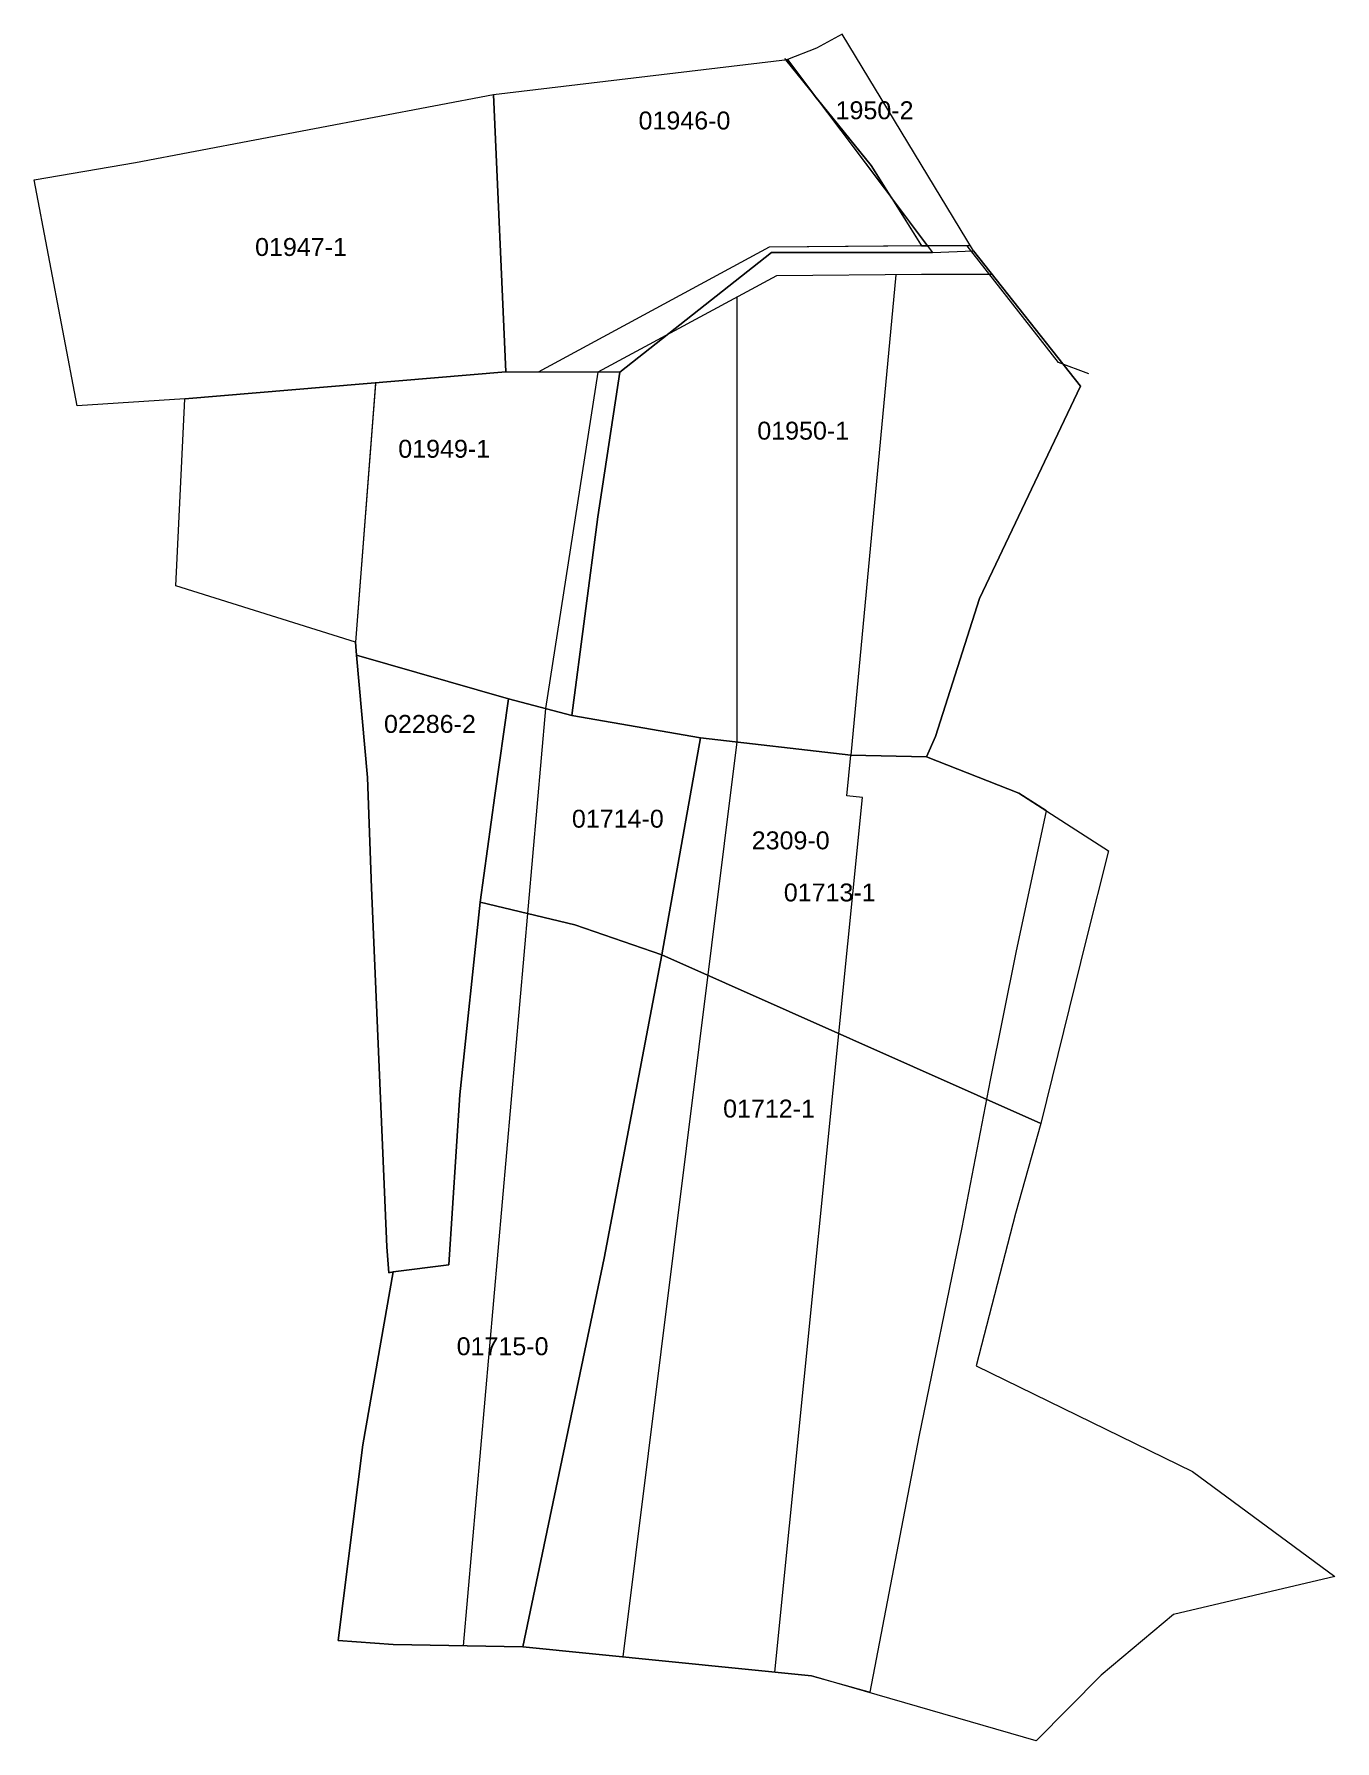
# Model space of a CAD drawing. Header units: metres. Extents: x 7518939 to 7519120, y 4698095 to 4698333.
import ezdxf
from ezdxf.enums import TextEntityAlignment as Align

# ---------------------------------------------------------------- set-up
doc = ezdxf.new("R2010")
doc.units = ezdxf.units.M
doc.layers.get('0').update_dxf_attribs({"lineweight": 0})
for name, color, linetype, lineweight in [('Kontrol', 5, 'Continuous', 0), ('ndarje v3', 5, 'Continuous', 0), ('Nr Parceles Baze', 7, 'Continuous', 0), ('Nr-Kojshi', 254, 'Continuous', 0), ('Parc-Baz', 7, 'Continuous', 0), ('parc-block', 5, 'Continuous', 0), ('Parc-Kojshi', 254, 'Continuous', 0)]:
    doc.layers.add(name, color=color, linetype=linetype, lineweight=lineweight)
doc.styles.get("Standard").update_dxf_attribs({"font": 'arial.ttf'})

msp = doc.modelspace()

# ---------------------------------------------------------------- linework, layer by layer
at = {"flags": 128}
msp.add_lwpolyline([(7519054.31, 4698226.79), (7519052.11, 4698227.01)], dxfattribs=at)
at = {"layer": 'Kontrol', "color": 4, "elevation": 653.49, "flags": 128}
msp.add_lwpolyline([(7519043.42, 4698329.91), (7519055.52, 4698314.97), (7519062.53, 4698303.74)], dxfattribs=at)
at = {"layer": 'Kontrol', "flags": 128}
for points in [[(7519043.86, 4698329.74), (7519043.58, 4698329.71), (7519047.73, 4698324.59)], [(7519055.52, 4698314.97), (7519047.73, 4698324.59), (7519058.3, 4698310.53)], [(7519058.3, 4698310.53), (7519062.53, 4698303.74), (7519063.39, 4698303.75)]]:
    msp.add_lwpolyline(points, close=True, dxfattribs=at)
at = {"layer": 'Kontrol', "color": 1, "elevation": 657.57, "flags": 128}
msp.add_lwpolyline([(7519085.91, 4698285.91), (7519081.65, 4698287.5), (7519068.93, 4698303.76)], dxfattribs=at)
at = {"layer": 'ndarje v3', "flags": 128}
for points in [[(7519063.39, 4698303.75), (7519062.53, 4698303.74), (7519041.31, 4698303.58), (7519009.04, 4698286.15)], [(7519072.41, 4698299.78), (7519062.55, 4698299.74), (7519042.33, 4698299.59), (7519017.41, 4698286.12)], [(7519058.98, 4698299.72), (7519052.68, 4698232.69)], [(7519036.79, 4698296.59), (7519036.79, 4698234.53)], [(7519017.41, 4698286.12), (7519009.04, 4698286.15)], [(7519017.41, 4698286.12), (7519010.1, 4698239.19)], [(7518986.35, 4698284.52), (7518983.55, 4698248.47)], [(7518986.36, 4698284.64), (7518986.35, 4698284.52)], [(7519010.1, 4698239.19), (7518998.59, 4698108.4)], [(7519036.79, 4698234.53), (7519020.86, 4698106.86)], [(7519042.09, 4698104.73), (7519054.31, 4698226.79), (7519052.11, 4698227.01), (7519052.68, 4698232.69)]]:
    msp.add_lwpolyline(points, dxfattribs=at)
at = {"layer": 'Parc-Baz', "flags": 128}
for points in [[(7519002.81, 4698324.89), (7519043.86, 4698329.74), (7519064.07, 4698302.84), (7519041.63, 4698302.84), (7519020.44, 4698286.12), (7519004.54, 4698286.16), (7519002.81, 4698324.89)], [(7519084.76, 4698284.19), (7519070.65, 4698254.53), (7519064.5, 4698235.29), (7519063.26, 4698232.45), (7519052.68, 4698232.69), (7519031.71, 4698235.12), (7519013.77, 4698238.24), (7519017.41, 4698265.95), (7519020.44, 4698286.12), (7519041.63, 4698302.84), (7519064.07, 4698302.84), (7519069.81, 4698303.05), (7519084.76, 4698284.19)], [(7519013.77, 4698238.24), (7519004.91, 4698240.54), (7518983.72, 4698246.63), (7518983.55, 4698248.47), (7518958.52, 4698256.32), (7518959.74, 4698282.41), (7519004.54, 4698286.16), (7519020.44, 4698286.12), (7519017.41, 4698265.95), (7519013.77, 4698238.24)], [(7519026.3, 4698204.81), (7519014.16, 4698208.99), (7519000.97, 4698212.18), (7519003.01, 4698227.06), (7519004.91, 4698240.54), (7519013.77, 4698238.24), (7519031.71, 4698235.12), (7519026.3, 4698204.81)], [(7519063.26, 4698232.45), (7519076.15, 4698227.38), (7519088.64, 4698219.32), (7519085.51, 4698206.97), (7519079.22, 4698181.31), (7519026.3, 4698204.81), (7519031.71, 4698235.12), (7519052.68, 4698232.69), (7519063.26, 4698232.45)], [(7518988.21, 4698160.47), (7518987.95, 4698164.09), (7518985.79, 4698214.19), (7518985.26, 4698229.59)], [(7519006.92, 4698108.25), (7518988.85, 4698108.57), (7518981.17, 4698109.17), (7518984.59, 4698136.43), (7518988.85, 4698160.57), (7518996.6, 4698161.57), (7518998.14, 4698185.28), (7519000.97, 4698212.18), (7519014.16, 4698208.99), (7519026.3, 4698204.81), (7519018.25, 4698162.48), (7519006.92, 4698108.25)], [(7519079.22, 4698181.31), (7519075.69, 4698168.72), (7519070.18, 4698147.47), (7519100.37, 4698132.71), (7519120.23, 4698118.1), (7519097.7, 4698112.76), (7519087.61, 4698104.32), (7519078.57, 4698095.14), (7519047.19, 4698104.22), (7519006.92, 4698108.25), (7519018.25, 4698162.48), (7519026.3, 4698204.81), (7519079.22, 4698181.31)]]:
    msp.add_lwpolyline(points, dxfattribs=at)
at = {"layer": 'parc-block', "flags": 128}
for points in [[(7519084.76, 4698284.19), (7519069.81, 4698303.05), (7519069.38, 4698303.77), (7519063.39, 4698303.75), (7519041.31, 4698303.58), (7519009.04, 4698286.15), (7519004.54, 4698286.16), (7518986.36, 4698284.64), (7518983.55, 4698248.47), (7518983.72, 4698246.63), (7519004.91, 4698240.54), (7519013.77, 4698238.24), (7519031.71, 4698235.12), (7519052.68, 4698232.69), (7519063.26, 4698232.45), (7519064.5, 4698235.29), (7519070.65, 4698254.53)], [(7519075.77, 4698205.15), (7519079.99, 4698224.9), (7519076.15, 4698227.38), (7519063.26, 4698232.45), (7519052.68, 4698232.69), (7519031.71, 4698235.12), (7519013.77, 4698238.24), (7519004.91, 4698240.54), (7518983.72, 4698246.63), (7518985.26, 4698229.59), (7518985.79, 4698214.19), (7518987.95, 4698164.09), (7518988.21, 4698160.47), (7518988.85, 4698160.57), (7518984.59, 4698136.43), (7518981.17, 4698109.17), (7518988.85, 4698108.57), (7519006.92, 4698108.25), (7519047.19, 4698104.22), (7519055.38, 4698101.95), (7519062.23, 4698137.55), (7519068.22, 4698166.79), (7519072.18, 4698187.33)]]:
    msp.add_lwpolyline(points, close=True, dxfattribs=at)
at = {"layer": 'Parc-Kojshi', "linetype": 'Continuous'}
msp.add_lwpolyline([(7519069.81, 4698303.05), (7519051.47, 4698333.3), (7519047.9, 4698331.36), (7519043.86, 4698329.74), (7519064.07, 4698302.84), (7519069.81, 4698303.05)], close=True, dxfattribs=at)
at = {"layer": 'Parc-Kojshi', "flags": 128}
for points in [[(7518938.73, 4698312.96), (7518952.88, 4698315.39), (7519002.81, 4698324.89), (7519004.54, 4698286.16), (7518959.74, 4698282.41), (7518944.74, 4698281.44), (7518938.73, 4698312.96)], [(7519000.97, 4698212.18), (7518998.14, 4698185.28), (7518996.6, 4698161.57), (7518988.85, 4698160.57), (7518988.21, 4698160.47), (7518987.95, 4698164.09), (7518985.79, 4698214.19), (7518985.26, 4698229.59), (7518983.72, 4698246.63), (7519004.91, 4698240.54), (7519003.01, 4698227.06), (7519000.97, 4698212.18)]]:
    msp.add_lwpolyline(points, dxfattribs=at)

# ---------------------------------------------------------------- texts
at = {"layer": 'Nr Parceles Baze', "char_height": 2.5, "attachment_point": 1}
for s, insert in [('01946-0', (7519023.07, 4698322.5)), ('01947-1', (7518969.56, 4698304.85)), ('01950-1', (7519039.64, 4698279.22)), ('01949-1', (7518989.54, 4698276.69)), ('02286-2', (7518987.55, 4698238.3)), ('01714-0', (7519013.77, 4698225.07)), ('2309-0', (7519038.86, 4698222.05)), ('01713-1', (7519043.34, 4698214.78)), ('01712-1', (7519034.87, 4698184.62)), ('01715-0', (7518997.69, 4698151.46))]:
    msp.add_mtext_dynamic_manual_height_columns(s, width=13.3979, gutter_width=1, heights=[0], dxfattribs=dict(at, insert=insert))
at = {"layer": 'Nr-Kojshi'}
msp.add_text('1950-2', height=2.5, dxfattribs=at).set_placement((7519056, 4698322.68), align=Align.MIDDLE_CENTER)

doc.saveas('drawing.dxf')
